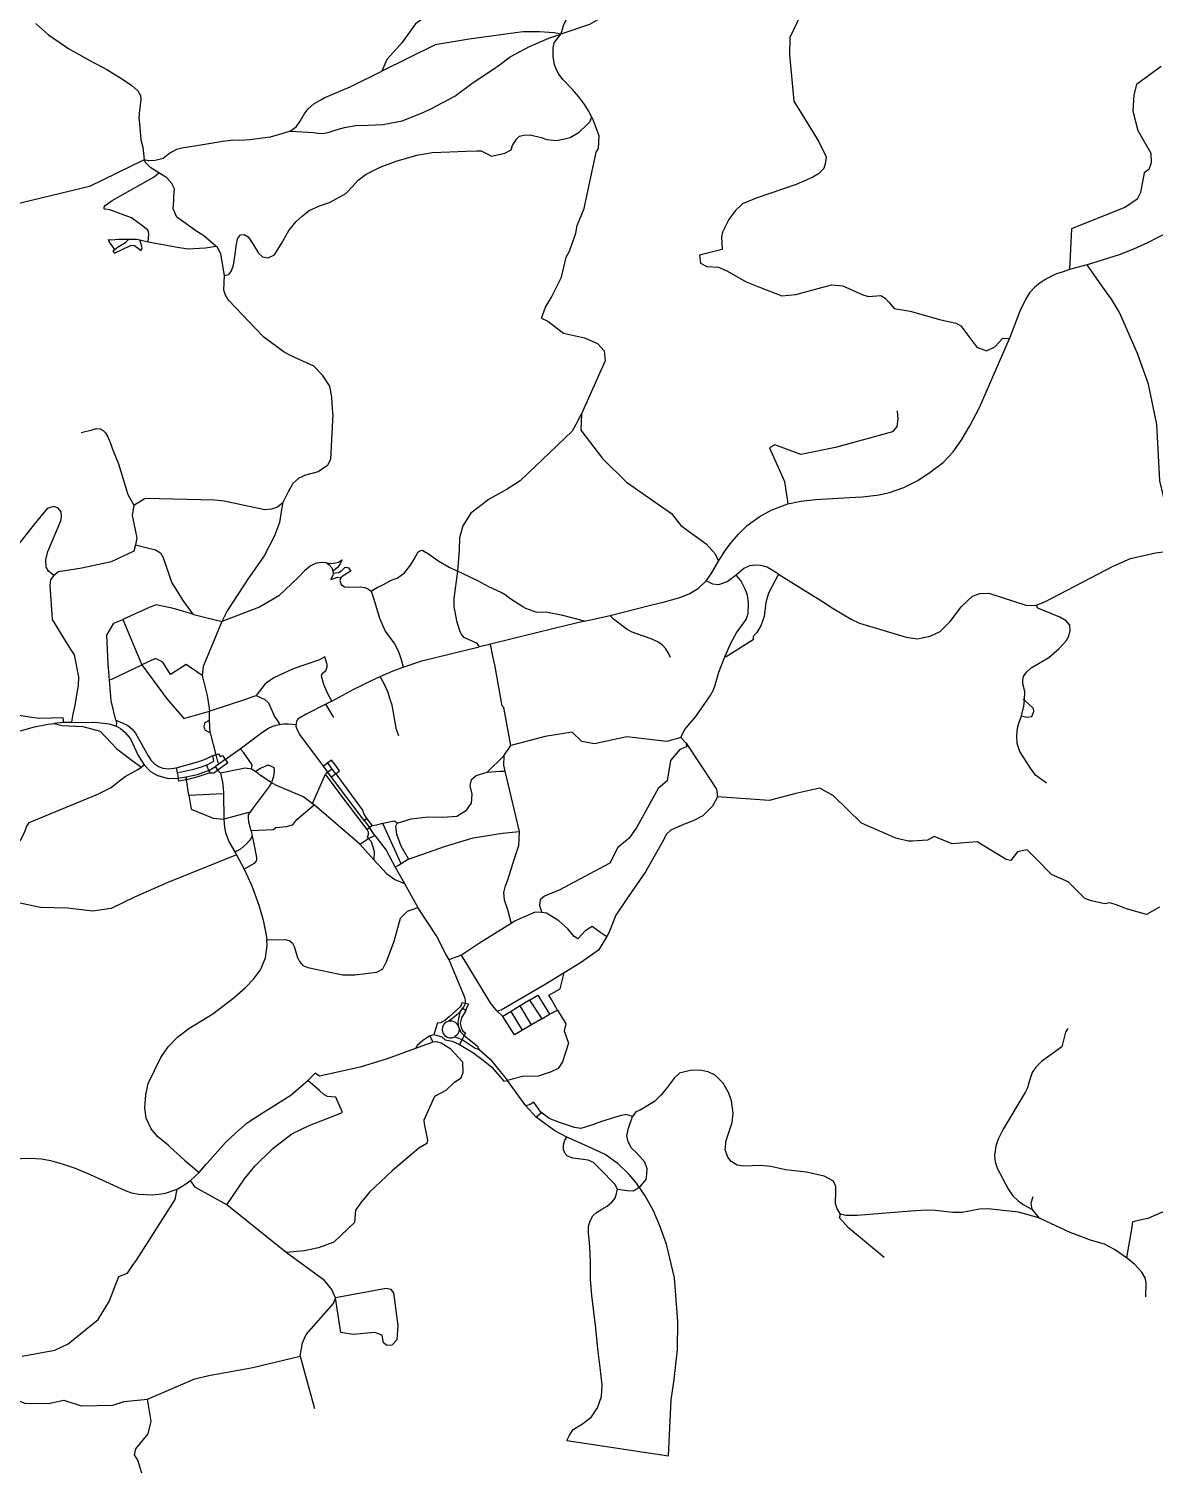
# Model space of a CAD drawing. Header units: inches. Extents: x 2740922 to 2751091, y 1249500 to 1259683.
# Drawn here: x 2746884 to 2748482, y 1249644 to 1251696 of the extents above; entities that cross this region are included whole.
import ezdxf

# ---------------------------------------------------------------- set-up
doc = ezdxf.new("R2010")
doc.units = ezdxf.units.IN
doc.header["$MEASUREMENT"] = 0

msp = doc.modelspace()

# ---------------------------------------------------------------- linework, layer by layer
for points in [[(2747735, 1251855.4), (2747725.2, 1251830.1), (2747700, 1251800.4), (2747683.2, 1251770.9), (2747665.8, 1251743.3), (2747643.5, 1251701.4), (2747639.9, 1251687.8)], [(2747614.2, 1251825.1), (2747605.2, 1251802.8), (2747596, 1251793.9), (2747575.4, 1251792.7), (2747558.6, 1251779.1), (2747535.7, 1251760.1), (2747518.8, 1251753.7), (2747499.9, 1251742.8), (2747487.4, 1251740.1), (2747468.9, 1251725.3), (2747444.5, 1251710.8), (2747433.2, 1251702.5), (2747413.6, 1251675.6), (2747392.5, 1251652.1), (2747385.4, 1251635.5)], [(2747898.6, 1251785.9), (2747888.2, 1251781.7), (2747854.2, 1251770.7), (2747827.4, 1251763.9), (2747815.3, 1251759.8), (2747780.2, 1251743.2), (2747762.7, 1251737.2), (2747733.1, 1251729.5), (2747712.1, 1251719.8), (2747680.5, 1251701.8), (2747639.9, 1251687.8)], [(2747984.9, 1251724.7), (2747965, 1251683.5), (2747964.3, 1251658.6), (2747970.6, 1251592.6), (2748005.5, 1251536.1), (2748016.6, 1251513.8), (2748015.8, 1251505.6), (2748013.2, 1251497), (2748005.5, 1251489.6), (2747997.4, 1251484.7), (2747973.8, 1251474.5), (2747917.2, 1251455), (2747897.7, 1251446.9), (2747887.4, 1251437.2), (2747878.4, 1251424.9), (2747869.5, 1251406.8), (2747868.1, 1251399.9), (2747868.8, 1251382.2), (2747836.8, 1251374.3), (2747838.3, 1251362.6), (2747847, 1251358.2), (2747863.7, 1251357.2), (2747875.5, 1251351.7), (2747902.7, 1251336.1), (2747922.1, 1251328.7), (2747953.6, 1251316.1), (2747973.5, 1251318.4), (2748024.2, 1251331.9), (2748040.2, 1251330.5), (2748068.5, 1251317.8), (2748076.9, 1251315.5), (2748094.4, 1251316.6), (2748100.5, 1251313.1), (2748105.5, 1251307.1)], [(2746893.8, 1251703), (2746894.9, 1251702.1), (2746912, 1251687.2), (2746935.9, 1251670.5)], [(2747255.2, 1251550.1), (2747272.6, 1251549.3), (2747288, 1251548.2), (2747298, 1251546.9), (2747303.8, 1251547.2), (2747310.5, 1251548.6), (2747314.7, 1251550.4), (2747322, 1251552.6), (2747332.5, 1251555.5), (2747348.4, 1251558.4), (2747366.1, 1251558.9), (2747387, 1251559.9), (2747414.4, 1251565.1), (2747444.3, 1251576.5), (2747456.1, 1251582.6), (2747489.3, 1251599.8), (2747513.4, 1251617.7), (2747552, 1251643.9), (2747567.5, 1251655.6), (2747595.1, 1251670.5), (2747622.5, 1251682.3), (2747639.9, 1251687.8)], [(2747639.9, 1251687.8), (2747630, 1251690.1), (2747609.6, 1251691.4), (2747585.5, 1251691.4), (2747509.7, 1251681.1), (2747461.4, 1251672.8), (2747385.4, 1251635.5)], [(2747683.1, 1251571), (2747678.9, 1251579.3), (2747673.7, 1251587.8), (2747665.1, 1251598.9), (2747656.2, 1251609.4), (2747643.2, 1251623.2), (2747636.9, 1251631.3), (2747634.1, 1251636.4), (2747630.7, 1251644.6), (2747628.8, 1251656.4), (2747628.6, 1251668.5), (2747630.2, 1251675.9), (2747639.9, 1251687.8)], [(2746935.9, 1251670.5), (2746939.6, 1251667.9), (2746969.8, 1251651), (2746994.8, 1251637.9), (2747015.5, 1251625.1), (2747030.3, 1251615.2), (2747038.6, 1251607.5), (2747042.5, 1251601.1), (2747043.3, 1251594.6), (2747041.2, 1251580.1), (2747040.2, 1251569), (2747041, 1251561.1), (2747042.9, 1251537.8), (2747045.8, 1251527.4), (2747047.8, 1251509.3)], [(2747340.6, 1251613.1), (2747385.4, 1251635.5)], [(2748492.4, 1251642.1), (2748457.6, 1251616.4), (2748453.5, 1251601.9), (2748452.3, 1251578.7), (2748459.2, 1251551.4), (2748477.6, 1251519), (2748478.4, 1251505.2), (2748475.1, 1251496), (2748468.3, 1251490.8), (2748462.9, 1251463), (2748458.4, 1251453.8), (2748441.7, 1251442.3), (2748365, 1251411.4), (2748362.3, 1251353.5)], [(2747298.8, 1251594.9), (2747303.6, 1251597.5), (2747340.6, 1251613.1)], [(2747255.2, 1251550.1), (2747263.5, 1251556.3), (2747269.2, 1251564.3), (2747275, 1251574.4), (2747280.7, 1251582.1), (2747289, 1251589.1), (2747298.8, 1251594.9)], [(2747569.3, 1251523.9), (2747571.1, 1251529.8), (2747576.4, 1251538.3), (2747581.2, 1251542.9), (2747587.3, 1251544.7), (2747596.3, 1251545.1), (2747611.6, 1251541.1), (2747619.8, 1251538.5), (2747633.7, 1251536.9), (2747645, 1251539.2), (2747652.7, 1251541.3), (2747665.5, 1251548.9), (2747676.2, 1251558.6), (2747681.4, 1251563.9), (2747683, 1251568.1), (2747683.1, 1251571)], [(2747612.4, 1251284.5), (2747617.8, 1251300.1), (2747626.5, 1251314.6), (2747640.8, 1251342.7), (2747647.2, 1251371.3), (2747652.1, 1251379.8), (2747661.2, 1251405.3), (2747662.9, 1251416.3), (2747672.7, 1251440.4), (2747690.1, 1251520.4), (2747693.2, 1251525.6), (2747694.1, 1251543.7), (2747685.7, 1251566.1), (2747683.1, 1251571)], [(2747255.2, 1251550.1), (2747244.6, 1251546.7), (2747226.7, 1251541.7), (2747197.7, 1251537.7), (2747183.8, 1251537), (2747174.6, 1251537.3), (2747159.5, 1251535.6), (2747131.2, 1251530.9), (2747101.3, 1251526), (2747093.6, 1251524.2), (2747084.5, 1251518.9), (2747074.8, 1251511.2), (2747063.6, 1251508.4), (2747054.1, 1251508.1), (2747047.8, 1251509.3)], [(2747161.7, 1251345.2), (2747168.2, 1251346.7), (2747172, 1251351.9), (2747174.7, 1251360), (2747176.9, 1251375.6), (2747178.8, 1251389.8), (2747180.4, 1251397.3), (2747184.7, 1251402.8), (2747189.8, 1251403.4), (2747195.5, 1251400.1), (2747202.1, 1251390.4), (2747210.1, 1251376.8), (2747215.9, 1251371.9), (2747223.8, 1251370.3), (2747233, 1251374.4), (2747242.8, 1251390.6), (2747253.2, 1251409.2), (2747263.9, 1251422), (2747272.4, 1251429.5), (2747282.1, 1251437.6), (2747296.8, 1251444), (2747311, 1251448.9), (2747334.3, 1251461.5), (2747344.7, 1251472.4), (2747351.6, 1251480.5), (2747363.3, 1251489.1), (2747383.1, 1251498.9), (2747405.7, 1251507.6), (2747435, 1251516), (2747457.1, 1251519.8), (2747482.1, 1251520.8), (2747505, 1251521.9), (2747520.3, 1251522.4), (2747526.6, 1251522.2), (2747534.9, 1251518.2), (2747541, 1251514.6), (2747560.1, 1251518.9), (2747569.3, 1251523.9)], [(2747047.8, 1251509.3), (2746988.7, 1251480.5), (2746970.2, 1251471.5), (2746834.2, 1251438.9), (2746832.6, 1251439)], [(2747053.7, 1251393.2), (2747054.3, 1251403.7), (2747054.1, 1251406.9), (2747052.8, 1251409.7), (2747048, 1251414), (2747029.6, 1251427.3), (2746999.1, 1251438.3), (2746991.8, 1251439.5), (2746991, 1251440.1), (2746990.8, 1251441.1), (2746990.9, 1251442.2), (2746992.5, 1251444.7), (2747002.3, 1251451.6), (2747062.1, 1251485.3), (2747068.7, 1251491.1)], [(2747068.7, 1251491.1), (2747057.5, 1251498.3), (2747050.1, 1251505.4), (2747047.8, 1251509.3)], [(2747149.7, 1251386.9), (2747132.8, 1251401.5), (2747121.3, 1251408.6), (2747104.2, 1251420.9), (2747094.4, 1251428), (2747089.1, 1251440.1), (2747089.9, 1251451.9), (2747090.1, 1251457.5), (2747090.7, 1251468.1), (2747087.2, 1251476.1), (2747079.8, 1251484), (2747068.7, 1251491.1)], [(2748570.5, 1251455.6), (2748526.3, 1251422.1), (2748502.2, 1251406.7), (2748473.1, 1251391.4), (2748453, 1251382.7), (2748432.9, 1251374.7), (2748387.3, 1251360.5)], [(2746997.1, 1251396.3), (2747001.6, 1251396.1), (2747011.5, 1251396.8), (2747020.6, 1251396.6), (2747026.2, 1251396.6)], [(2747004.7, 1251381), (2747006, 1251382), (2747000.1, 1251390.6), (2746997.4, 1251394.5), (2746997.1, 1251396.3)], [(2747004.7, 1251381), (2747003.5, 1251379.9), (2747005.8, 1251377), (2747028.2, 1251387.9), (2747031, 1251388.4), (2747034.1, 1251387.9), (2747043.4, 1251380.8)], [(2747004.7, 1251381), (2747006, 1251382), (2747010.9, 1251386), (2747021.1, 1251392.1), (2747026.2, 1251396.6)], [(2747026.2, 1251396.6), (2747037.2, 1251396.8), (2747041.9, 1251395.8)], [(2747041.9, 1251395.8), (2747053.7, 1251393.2)], [(2747043.4, 1251380.8), (2747044.9, 1251384.4), (2747041.9, 1251395.8)], [(2747053.7, 1251393.2), (2747092.5, 1251385.7), (2747110, 1251383.1), (2747135, 1251384.6), (2747149.7, 1251386.9)], [(2747161.7, 1251345.2), (2747156.7, 1251376), (2747151.8, 1251384.9), (2747149.7, 1251386.9)], [(2748362.3, 1251353.5), (2748353, 1251350.5), (2748343.9, 1251347.6), (2748335.6, 1251343.9), (2748327.2, 1251339.2), (2748320.3, 1251334.4), (2748313, 1251328.5), (2748305.6, 1251320.8), (2748300.1, 1251312.1), (2748291.6, 1251294.4), (2748279.9, 1251263.2), (2748277, 1251255.5)], [(2748387.3, 1251360.5), (2748383.5, 1251359.4), (2748362.3, 1251353.5)], [(2748597.6, 1250965.6), (2748581.7, 1250986.8), (2748565, 1250992.3), (2748515.2, 1250990), (2748499.4, 1251015.9), (2748490.3, 1251053.5), (2748486.1, 1251133.8), (2748474.5, 1251190.9), (2748458.6, 1251234.5), (2748433.3, 1251292.7), (2748421.8, 1251311.5), (2748408.2, 1251330.7), (2748387.3, 1251360.5)], [(2747315.9, 1251148.2), (2747316, 1251149.7), (2747314.4, 1251172.4), (2747311.4, 1251188.2), (2747301.3, 1251203.6), (2747288.6, 1251216.2), (2747257.7, 1251230.8), (2747246.5, 1251236.1), (2747217.8, 1251257.8), (2747206.1, 1251269.7), (2747168.1, 1251309.5), (2747163.2, 1251317.1), (2747160.8, 1251324.4), (2747161.7, 1251345.2)], [(2748105.5, 1251307.1), (2748113.4, 1251298.3), (2748136, 1251294.5), (2748179.5, 1251282.3), (2748201.1, 1251277.7), (2748207.7, 1251273.6), (2748230.6, 1251243.5), (2748244.1, 1251238), (2748256.3, 1251243.8), (2748267.6, 1251256), (2748277, 1251255.5)], [(2747612.4, 1251284.5), (2747621.4, 1251280.5), (2747643.4, 1251263.3), (2747673.4, 1251256.9), (2747691.7, 1251248.4), (2747701, 1251238.2), (2747702.7, 1251224.1), (2747668.8, 1251148.7)], [(2748234.2, 1251157.5), (2748277, 1251255.5)], [(2747315.9, 1251148.2), (2747312.6, 1251084.5), (2747308.2, 1251075.4), (2747294.9, 1251066.5), (2747277.2, 1251061.6), (2747267.6, 1251057.3), (2747258.8, 1251049.6), (2747252.2, 1251038.1)], [(2747663.9, 1251138.6), (2747668.8, 1251148.7)], [(2747668.8, 1251148.7), (2747668.2, 1251125.4), (2747699.1, 1251085.1), (2747732.8, 1251051.8), (2747796.7, 1251007.2), (2747810, 1250990), (2747846.3, 1250963.9), (2747858.9, 1250950.1), (2747863.8, 1250939.4)], [(2748106.6, 1251037.1), (2748126.8, 1251044.3), (2748146.9, 1251053.9), (2748164.5, 1251065.7), (2748182.6, 1251079.6), (2748197, 1251094.8), (2748208.3, 1251110.8), (2748220.8, 1251131.9), (2748234.2, 1251157.5)], [(2748117.5, 1251153.1), (2748118.6, 1251141.3), (2748117, 1251130.9), (2748110.9, 1251123.2)], [(2746958.2, 1251122.2), (2746973.8, 1251126), (2746979.6, 1251127.8), (2746985.1, 1251127.3), (2746989.6, 1251125.2), (2746993.1, 1251121.6), (2746996.3, 1251115.9), (2746999.3, 1251107.9), (2747003.9, 1251096.1), (2747011.5, 1251077.5), (2747024.4, 1251034), (2747033, 1251019.2)], [(2747663.9, 1251138.6), (2747655.9, 1251124), (2747581.8, 1251053.7), (2747563.3, 1251041.6), (2747537.8, 1251027.4), (2747511.6, 1251007.8), (2747500.3, 1250989.7), (2747495.7, 1250972.7), (2747495.5, 1250955.3), (2747492.9, 1250925.2)], [(2748110.9, 1251123.2), (2748029.6, 1251101.1), (2747980.5, 1251090.8), (2747943.6, 1251104.7), (2747936, 1251100.4)], [(2747936, 1251100.4), (2747957.3, 1251052.5), (2747961.9, 1251020.7)], [(2747033, 1251019.2), (2747030.6, 1251004.1), (2747037.6, 1250972.4), (2747035.3, 1250962.8)], [(2747033, 1251019.2), (2747049.1, 1251029.1)], [(2747049.1, 1251029.1), (2747148.4, 1251026.7), (2747161.5, 1251025), (2747219.1, 1251012.6), (2747229, 1251013.6), (2747237, 1251016.4), (2747244.6, 1251022.6)], [(2747244.6, 1251022.6), (2747243, 1251013)], [(2747252.2, 1251038.1), (2747244.6, 1251022.6)], [(2747880.1, 1250964.3), (2747891.7, 1250977.4), (2747904.4, 1250989.9), (2747921.6, 1251002.6), (2747938.3, 1251012.1), (2747961.9, 1251020.7)], [(2747961.9, 1251020.7), (2747980.4, 1251024.5), (2748001.4, 1251027), (2748041.8, 1251029.4)], [(2748041.8, 1251029.4), (2748049.3, 1251029.8), (2748068.3, 1251030.8), (2748091.8, 1251033.9), (2748106.6, 1251037.1)], [(2746919.3, 1250919.1), (2746911.8, 1250925.1), (2746908.7, 1250931), (2746908.3, 1250941.4), (2746910.8, 1250953.2), (2746929.4, 1250996.9), (2746930.5, 1251002.6), (2746930, 1251009.5), (2746925.8, 1251014.8), (2746919.3, 1251017), (2746909.9, 1251014.4), (2746890.5, 1250990.4), (2746844, 1250931.4), (2746813.1, 1250898.6), (2746775.2, 1250869.3), (2746753.4, 1250857.9), (2746747.2, 1250854.5), (2746745.1, 1250853)], [(2747243, 1251013), (2747240, 1250994.4)], [(2747240, 1250994.4), (2747232.8, 1250975.6), (2747218.3, 1250946.8), (2747196, 1250915.1)], [(2747035.3, 1250962.8), (2747033.1, 1250953.7), (2747000.8, 1250938.3), (2746959.2, 1250929.6), (2746925.9, 1250924.2), (2746919.3, 1250919.1)], [(2747035.3, 1250962.8), (2747064.1, 1250955.6), (2747070.8, 1250951.3), (2747074.7, 1250944.6), (2747086.8, 1250909.8), (2747102.9, 1250883.6), (2747116.9, 1250864.2)], [(2747863.8, 1250939.4), (2747872.6, 1250953.6), (2747880.1, 1250964.3)], [(2748314.8, 1250876.9), (2748327.1, 1250881.8), (2748424.2, 1250932.4), (2748448.8, 1250943), (2748484.2, 1250951.2), (2748543.2, 1250959), (2748597.6, 1250965.6)], [(2747306.6, 1250936.9), (2747298.6, 1250937.7), (2747291.4, 1250936.3), (2747283.8, 1250932.3), (2747275.6, 1250925.8), (2747266.6, 1250916.3), (2747239.3, 1250890), (2747211.7, 1250873.9), (2747158.3, 1250853.6)], [(2747306.6, 1250936.9), (2747313, 1250936.3), (2747319.6, 1250937.3), (2747323.7, 1250938.2), (2747329, 1250941.4), (2747326.5, 1250936.4), (2747324.4, 1250932.7), (2747322.2, 1250930.2), (2747316, 1250925.4), (2747316.2, 1250923.9)], [(2747306.6, 1250936.9), (2747309.9, 1250934.8), (2747314.4, 1250929.8), (2747316, 1250925.4), (2747316.2, 1250923.9)], [(2747398.5, 1250912.6), (2747407.3, 1250915.2), (2747417.6, 1250923.1), (2747425.9, 1250933.8), (2747431.5, 1250942.4), (2747436.8, 1250952.5), (2747439.6, 1250954.3), (2747442.8, 1250954.9), (2747451.9, 1250950.1), (2747466.5, 1250939.4), (2747480.9, 1250930.8), (2747492.9, 1250925.2)], [(2747846, 1250911.5), (2747853.4, 1250921.4), (2747863.8, 1250939.4)], [(2746919.3, 1250919.1), (2746914.8, 1250912.8), (2746913.7, 1250905.2), (2746917.3, 1250856.4), (2746934.4, 1250828.7), (2746943.8, 1250813.6), (2746948.4, 1250806.4), (2746954.5, 1250775.3), (2746954.2, 1250762.8), (2746953.3, 1250757.7)], [(2747316.2, 1250923.9), (2747316.4, 1250922.4), (2747315.9, 1250919.6), (2747312.8, 1250913.2), (2747322.8, 1250916.7), (2747327.2, 1250915.7)], [(2747316.2, 1250923.9), (2747316.4, 1250922.4), (2747323.7, 1250923.4), (2747328.8, 1250926), (2747332.7, 1250930.4), (2747334.9, 1250931.1), (2747338.3, 1250930.1), (2747341.2, 1250925.1)], [(2747327.2, 1250915.7), (2747325.8, 1250912), (2747327.6, 1250906.5), (2747332.5, 1250903.1), (2747339.4, 1250902.5), (2747355.1, 1250903.1), (2747360.8, 1250902.2)], [(2747341.2, 1250925.1), (2747330.4, 1250918.5), (2747327.2, 1250915.7)], [(2747492.9, 1250925.2), (2747487.9, 1250886.6), (2747487.9, 1250875.2), (2747491.6, 1250854.9), (2747495.8, 1250841), (2747498.8, 1250834.7), (2747501.6, 1250831.7), (2747519.9, 1250823.5), (2747523.9, 1250817.6)], [(2747673.2, 1250854.2), (2747642.4, 1250862.5), (2747618.2, 1250867), (2747605.5, 1250866.5), (2747590.1, 1250872.2), (2747585.8, 1250874.6), (2747567.1, 1250886.2), (2747560.6, 1250891.6), (2747554.9, 1250894.8), (2747537.4, 1250902.9), (2747522, 1250911.7), (2747492.9, 1250925.2)], [(2747888.6, 1250919.7), (2747875.9, 1250910.3), (2747863.8, 1250905.6), (2747855.7, 1250906.7), (2747846, 1250911.5)], [(2747948.7, 1250921), (2747934.7, 1250894.1), (2747930.9, 1250880.9), (2747928.5, 1250861), (2747923.8, 1250847.7), (2747918.1, 1250838), (2747913.1, 1250832.6), (2747913, 1250827.6), (2747874.6, 1250803.7), (2747872.4, 1250803.5)], [(2747872.4, 1250803.5), (2747881.7, 1250823.8), (2747889.2, 1250837.8), (2747902.7, 1250856.4), (2747906, 1250865.1), (2747906.4, 1250879.9), (2747904.9, 1250891.3), (2747901.7, 1250899.9), (2747895.2, 1250912.2), (2747888.6, 1250919.7)], [(2747916, 1250933.8), (2747907.6, 1250932.8), (2747899.4, 1250928.9), (2747888.6, 1250919.7)], [(2747948.7, 1250921), (2747932.7, 1250930.7), (2747923.8, 1250933.5), (2747916, 1250933.8)], [(2747948.7, 1250921), (2748011.3, 1250882), (2748025, 1250873.2), (2748039.2, 1250864.5), (2748052.2, 1250856.9), (2748064.1, 1250851.3), (2748130.1, 1250831.3), (2748146.4, 1250828.9), (2748164.1, 1250832.7), (2748178.7, 1250839.7), (2748192.9, 1250853.8), (2748208.7, 1250874.9), (2748224.5, 1250889.5), (2748234.8, 1250893.7), (2748247.7, 1250894), (2748301.4, 1250876.5), (2748314.8, 1250876.9)], [(2747196, 1250915.1), (2747165.7, 1250869.1), (2747158.3, 1250853.6)], [(2747360.8, 1250902.2), (2747364.9, 1250900.6), (2747370.1, 1250896.7)], [(2747370.1, 1250896.7), (2747378.6, 1250902), (2747387.8, 1250906.3), (2747398.5, 1250912.6)], [(2747370.1, 1250896.7), (2747373.1, 1250888.1), (2747373.5, 1250886.8)], [(2747767.1, 1250876.8), (2747787, 1250881.7), (2747808.7, 1250887.7), (2747822.1, 1250893.1), (2747834.7, 1250900.8), (2747846, 1250911.5)], [(2747116.9, 1250864.2), (2747089.4, 1250872.1), (2747065, 1250877.2), (2747054.7, 1250873.5), (2747017.6, 1250856.7)], [(2747373.5, 1250886.8), (2747373.9, 1250885.6), (2747382.2, 1250858.6), (2747390.2, 1250839.9), (2747403.6, 1250821.8), (2747409, 1250811.1), (2747413.1, 1250800), (2747415.5, 1250788.7)], [(2747709.7, 1250862.5), (2747767.1, 1250876.8)], [(2748296.3, 1250742.8), (2748298.1, 1250741.8), (2748298.7, 1250754.5), (2748296, 1250765.1), (2748295.7, 1250771), (2748296.8, 1250775.7), (2748301.1, 1250781.8), (2748308, 1250787.8), (2748332.8, 1250802.6), (2748347.2, 1250814.8), (2748357.6, 1250826.5), (2748361.1, 1250832.7), (2748363.2, 1250840.9), (2748362.8, 1250848.5), (2748357.3, 1250854.9), (2748348.7, 1250859.8), (2748317.1, 1250872.6), (2748314.8, 1250876.9)], [(2746998.7, 1250771.1), (2746996.6, 1250793), (2746994.8, 1250834.2), (2747004.8, 1250851.2), (2747017.6, 1250856.7)], [(2747017.6, 1250856.7), (2747044.7, 1250792)], [(2747116.9, 1250864.2), (2747118.6, 1250863.8), (2747158.3, 1250853.6)], [(2747673.2, 1250854.2), (2747632, 1250844.1), (2747540, 1250821.4)], [(2747673.2, 1250854.2), (2747709.7, 1250862.5)], [(2747795.4, 1250802.7), (2747792.8, 1250808.6), (2747788.7, 1250814.9), (2747784.1, 1250820.1), (2747777.3, 1250824.8), (2747766.8, 1250829.4), (2747747.8, 1250836.1), (2747741, 1250838.7), (2747733.8, 1250842.5), (2747714.4, 1250857.3), (2747709.7, 1250862.5)], [(2747158.3, 1250853.6), (2747131.5, 1250789.8), (2747130.1, 1250777.1)], [(2747415.5, 1250788.7), (2747442.4, 1250798), (2747523.9, 1250817.6)], [(2747540, 1250821.4), (2747536.7, 1250820.6), (2747523.9, 1250817.6)], [(2747568.5, 1250677.6), (2747558.6, 1250731.8), (2747556.5, 1250733.9), (2747546.1, 1250792), (2747543, 1250804.4), (2747540, 1250821.4)], [(2747130.1, 1250777.1), (2747107.3, 1250792.6), (2747085.4, 1250778.5), (2747074.2, 1250796), (2747063.9, 1250801.2), (2747044.7, 1250792)], [(2747304.5, 1250803.6), (2747296.7, 1250799.2), (2747259.7, 1250786.7), (2747232.2, 1250773.7), (2747219.7, 1250765), (2747206.7, 1250748.5)], [(2747314.2, 1250740.6), (2747308.9, 1250751.2), (2747303.2, 1250764.5), (2747299.9, 1250776), (2747300.1, 1250778.5), (2747301.9, 1250780.8), (2747305.9, 1250784.2), (2747308, 1250788.8), (2747307.9, 1250792.6), (2747304.5, 1250803.6)], [(2747810.1, 1250689.1), (2747815.2, 1250699.8), (2747831.6, 1250718.9), (2747851.7, 1250748), (2747856, 1250755.7), (2747858.3, 1250761.9), (2747863.9, 1250781.8), (2747872.4, 1250803.5)], [(2746998.7, 1250771.1), (2747002.1, 1250771.8), (2747044.7, 1250792)], [(2747044.7, 1250792), (2747080.7, 1250743.3), (2747104.1, 1250716.1), (2747140.5, 1250726.6)], [(2747130.1, 1250777.1), (2747137.1, 1250748.7), (2747140.3, 1250730.7), (2747140.5, 1250726.6)], [(2747356.5, 1250762.8), (2747369.8, 1250769.5), (2747383.2, 1250775.8)], [(2747383.2, 1250775.8), (2747401.5, 1250783.8), (2747415.5, 1250788.7)], [(2747409.4, 1250691.5), (2747406.4, 1250699.8), (2747400.2, 1250734.9), (2747396.9, 1250744.4), (2747394.4, 1250752.7), (2747389.5, 1250763.4), (2747383.2, 1250775.8)], [(2746953.3, 1250757.7), (2746948.8, 1250732.4), (2746946.6, 1250722), (2746944.9, 1250714.2), (2746944.8, 1250710.1)], [(2747007.6, 1250713.4), (2747001, 1250741.3), (2746998.7, 1250771.1)], [(2747314.2, 1250740.6), (2747345.7, 1250757.4)], [(2747345.7, 1250757.4), (2747356.5, 1250762.8)], [(2747140.5, 1250726.6), (2747145.7, 1250728.4), (2747191, 1250743.1), (2747194.7, 1250744.3), (2747206.7, 1250748.5)], [(2747206.7, 1250748.5), (2747219.1, 1250743), (2747224.5, 1250738.4), (2747233, 1250719), (2747238, 1250711), (2747240.3, 1250707.6)], [(2747305.7, 1250736.1), (2747277.9, 1250722)], [(2747314.2, 1250740.6), (2747305.7, 1250736.1)], [(2747317, 1250717.2), (2747305.7, 1250736.1)], [(2748294.1, 1250719.8), (2748297.2, 1250733.5), (2748298.1, 1250741.8), (2748296.3, 1250742.8)], [(2748294.1, 1250719.8), (2748301.7, 1250717.7), (2748308.8, 1250718.8), (2748311.7, 1250725.8), (2748311.3, 1250730), (2748298.1, 1250741.8), (2748296.3, 1250742.8)], [(2746602.4, 1250717.6), (2746644.6, 1250716.1), (2746667.3, 1250712.9), (2746685.7, 1250706.1), (2746737.5, 1250682.4), (2746754.6, 1250679), (2746773.4, 1250678.7), (2746835.5, 1250688.5), (2746891.9, 1250704), (2746911.3, 1250707.8), (2746919.8, 1250708.8)], [(2746835.2, 1250726.4), (2746884.6, 1250718.5), (2746899.1, 1250716.6), (2746932.5, 1250717.4), (2746932.9, 1250713.7), (2746932.9, 1250710.2)], [(2746932.9, 1250710.2), (2746919.8, 1250708.8)], [(2746944.8, 1250710.1), (2746932.9, 1250710.2)], [(2746944.8, 1250710.1), (2746978.3, 1250710.7), (2746998.1, 1250708.4), (2747008, 1250705.1)], [(2747007.6, 1250713.4), (2747008.4, 1250709.7), (2747008, 1250705.1)], [(2747007.6, 1250713.4), (2747016.7, 1250710), (2747024.5, 1250705.8), (2747030.5, 1250701.1), (2747035.3, 1250695.2), (2747053.5, 1250662.9), (2747058, 1250656.4), (2747062.5, 1250651.8), (2747068.3, 1250647.8), (2747074.3, 1250645.6), (2747082.9, 1250644.5), (2747093.5, 1250645.9)], [(2747133.7, 1250702), (2747133.1, 1250704.5), (2747134.4, 1250710.2), (2747140.4, 1250713.7)], [(2747140.4, 1250713.7), (2747140.5, 1250726.6)], [(2747141.4, 1250695.6), (2747140.4, 1250713.7)], [(2747277.9, 1250722), (2747268.8, 1250716.8), (2747267.3, 1250715.8), (2747266.2, 1250714.9), (2747264.8, 1250712.9), (2747264.1, 1250711), (2747263.8, 1250709.5), (2747263.6, 1250707.4)], [(2748288.4, 1250702.3), (2748290.1, 1250709.5), (2748294.1, 1250719.8)], [(2746919.8, 1250708.8), (2746931.2, 1250705.9), (2746960.9, 1250704.4), (2746985.3, 1250698.2), (2747009.1, 1250673), (2747032.8, 1250654.8), (2747044.2, 1250647), (2747046.1, 1250648.6)], [(2747008, 1250705.1), (2747010.9, 1250703.6), (2747014.2, 1250701.9), (2747020.6, 1250696), (2747028.2, 1250687.1), (2747039.4, 1250663.5), (2747048, 1250650.2), (2747046.1, 1250648.6)], [(2747133.7, 1250702), (2747134.2, 1250699.9), (2747141.4, 1250695.6)], [(2747141.4, 1250695.6), (2747149.5, 1250664.4), (2747147.5, 1250663.8)], [(2747184.4, 1250673.1), (2747216.4, 1250697.2), (2747224.3, 1250702.2), (2747229.6, 1250704.6), (2747235.4, 1250706.6), (2747240.3, 1250707.6)], [(2747240.3, 1250707.6), (2747246.1, 1250708.5), (2747252.8, 1250708.4), (2747263.6, 1250707.4)], [(2747302.4, 1250648.1), (2747269, 1250693.2), (2747266.5, 1250697.7), (2747264.8, 1250701.7), (2747263.8, 1250704.8), (2747263.6, 1250707.4)], [(2747810.1, 1250689.1), (2747790.4, 1250683.1), (2747733.3, 1250690), (2747687.5, 1250679.9), (2747669.5, 1250683.4), (2747655.7, 1250696.4), (2747617.2, 1250690.4), (2747568.5, 1250677.6)], [(2748329.5, 1250624.3), (2748314.1, 1250635.6), (2748306.9, 1250645.2), (2748291.6, 1250669.1), (2748287.8, 1250680.4), (2748287.2, 1250691.9), (2748288.4, 1250702.3)], [(2747163.1, 1250657.7), (2747184.4, 1250673.1)], [(2747200.1, 1250644.2), (2747201.1, 1250650.3), (2747189.6, 1250667), (2747184.4, 1250673.1)], [(2747558.6, 1250662.9), (2747568.5, 1250677.6)], [(2747817.7, 1250680.8), (2747818.1, 1250675.7), (2747808.9, 1250671.8), (2747795.4, 1250656.2), (2747790.5, 1250627.4), (2747777.8, 1250616.4), (2747747.6, 1250561.5), (2747736.8, 1250546.1), (2747720.7, 1250532.6), (2747709.5, 1250510.5), (2747637.2, 1250471.9), (2747616.7, 1250463.8), (2747610.4, 1250458.2), (2747609.4, 1250450.4), (2747612.5, 1250440.2)], [(2747817.7, 1250680.8), (2747810.1, 1250689.1)], [(2747817.7, 1250680.8), (2747840.9, 1250646.1), (2747860.7, 1250615.4), (2747862, 1250604.9)], [(2746821.1, 1250465.8), (2746819.1, 1250474.2), (2746821.9, 1250488.8), (2746827.4, 1250500.6), (2746833.6, 1250511.5), (2746839, 1250519.5), (2746846.6, 1250528.7), (2746852.5, 1250533.2), (2746862.8, 1250538.2), (2746868.1, 1250540), (2746872, 1250543.3), (2746878.2, 1250554.9), (2746880.8, 1250562.2), (2746884.4, 1250568.4), (2746981.8, 1250608.4), (2746995.4, 1250614.9), (2747001.1, 1250617.8), (2747008.7, 1250624), (2747020.9, 1250633.4), (2747038.9, 1250643.7), (2747044.2, 1250647), (2747046.1, 1250648.6)], [(2747046.1, 1250648.6), (2747048, 1250650.2), (2747057, 1250640.5), (2747067.6, 1250634.4)], [(2747093.5, 1250645.9), (2747110.2, 1250650.5), (2747125.4, 1250654.9), (2747136.1, 1250658.7), (2747145.5, 1250663.3), (2747147.5, 1250663.8)], [(2747136.3, 1250649.6), (2747130.4, 1250647.2), (2747117.8, 1250643.6), (2747101, 1250639.7), (2747094.8, 1250639)], [(2747136.3, 1250649.6), (2747146.9, 1250655.4), (2747145.5, 1250663.3), (2747147.5, 1250663.8)], [(2747136.3, 1250649.6), (2747137.4, 1250647.2), (2747138, 1250646), (2747139.7, 1250642.3), (2747140.5, 1250640.7)], [(2747147.5, 1250663.8), (2747149.5, 1250664.4), (2747153.2, 1250665.6), (2747155.6, 1250662), (2747159.2, 1250663.5), (2747161.1, 1250660.6), (2747163.1, 1250657.7)], [(2747147.5, 1250663.8), (2747149.5, 1250664.4), (2747151.9, 1250654.7), (2747153.8, 1250651)], [(2747153.8, 1250651), (2747149.2, 1250647.8)], [(2747163.1, 1250657.7), (2747164.9, 1250655.3), (2747166.8, 1250653), (2747157.8, 1250646.6), (2747152.6, 1250642.8)], [(2747163.1, 1250657.7), (2747153.8, 1250651)], [(2747205.6, 1250640.6), (2747213, 1250645.2), (2747218.8, 1250648), (2747223.1, 1250649.5), (2747224.8, 1250649.6), (2747226.5, 1250649.1), (2747230.9, 1250646.7), (2747231.9, 1250645.5), (2747232.7, 1250643.6), (2747232.7, 1250641.5), (2747231.9, 1250636.8), (2747230.9, 1250632), (2747228.7, 1250625.2)], [(2747308.5, 1250652.9), (2747302.4, 1250648.1)], [(2747320, 1250637.4), (2747325.5, 1250641.7), (2747319.4, 1250649.7), (2747313.9, 1250657), (2747308.5, 1250652.9)], [(2747315, 1250644.1), (2747308.5, 1250652.9)], [(2747535, 1250639.6), (2747558.6, 1250662.9)], [(2747558.6, 1250662.9), (2747558.3, 1250649.9), (2747560.3, 1250641.3)], [(2747096.3, 1250630.9), (2747082.2, 1250630.1), (2747067.6, 1250634.4)], [(2747093.5, 1250645.9), (2747094.8, 1250639)], [(2747094.8, 1250639), (2747095.3, 1250636.2), (2747095.6, 1250634.4), (2747096.3, 1250630.9)], [(2747107.6, 1250630.6), (2747107.3, 1250632.5), (2747096.3, 1250630.9)], [(2747107.6, 1250630.6), (2747107.9, 1250628.8), (2747097, 1250626.8), (2747096.3, 1250630.9)], [(2747140.5, 1250640.7), (2747139.7, 1250642.3), (2747123, 1250635.9), (2747107.3, 1250632.5), (2747107.6, 1250630.6)], [(2747140.5, 1250640.7), (2747141.2, 1250639), (2747123.9, 1250632.9), (2747107.9, 1250628.8), (2747107.6, 1250630.6)], [(2747111.4, 1250607), (2747107.9, 1250628.8), (2747107.6, 1250630.6)], [(2747140.5, 1250640.7), (2747139.7, 1250642.3), (2747149.2, 1250647.8)], [(2747140.5, 1250640.7), (2747141.2, 1250639), (2747146.1, 1250638.6), (2747152.6, 1250642.8)], [(2747152.6, 1250642.8), (2747149.2, 1250647.8)], [(2747152.6, 1250642.8), (2747156.2, 1250638.2)], [(2747200.1, 1250644.2), (2747191.3, 1250645.4), (2747156.2, 1250638.2)], [(2747156.2, 1250638.2), (2747157.8, 1250631.8), (2747158.9, 1250625.4), (2747159.8, 1250616.9), (2747160.3, 1250609.5)], [(2747205.6, 1250640.6), (2747200.1, 1250644.2)], [(2747209.8, 1250637.9), (2747205.6, 1250640.6)], [(2747209.8, 1250637.9), (2747211.3, 1250636.7), (2747228.7, 1250625.2)], [(2747288.2, 1250594.4), (2747286.8, 1250595.3), (2747305.3, 1250636.8), (2747307, 1250638.2)], [(2747307, 1250638.2), (2747308.7, 1250639.6), (2747302.4, 1250648.1)], [(2747368.1, 1250561), (2747364.5, 1250558.5), (2747331.4, 1250602.1), (2747305.3, 1250636.8), (2747307, 1250638.2)], [(2747315, 1250644.1), (2747311.8, 1250641.9), (2747308.7, 1250639.6), (2747307, 1250638.2)], [(2747313.9, 1250632.7), (2747308.7, 1250639.6), (2747307, 1250638.2)], [(2747320, 1250637.4), (2747313.9, 1250632.7)], [(2747362.3, 1250572.3), (2747360.5, 1250570.9), (2747313.9, 1250632.7)], [(2747320, 1250637.4), (2747315, 1250644.1)], [(2747320, 1250637.4), (2747358, 1250586), (2747360.1, 1250579.2), (2747364.2, 1250573.6), (2747362.3, 1250572.3)], [(2747407.3, 1250567.1), (2747427, 1250573.5), (2747451.2, 1250576.1), (2747472.2, 1250576), (2747492.1, 1250577.4), (2747505.8, 1250585.7), (2747512.8, 1250595.7), (2747513.5, 1250608.4), (2747510.9, 1250620.2), (2747512.8, 1250629.2), (2747519.3, 1250634.8), (2747535, 1250639.6)], [(2747535, 1250639.6), (2747553.3, 1250641.1), (2747560.3, 1250641.3)], [(2747560.3, 1250641.3), (2747580.7, 1250555.5)], [(2747111.4, 1250607), (2747160.3, 1250609.5)], [(2747160.3, 1250609.5), (2747160.9, 1250572.9)], [(2747228.7, 1250625.2), (2747225.6, 1250619.2), (2747201.4, 1250587.3), (2747198.2, 1250582.9)], [(2747228.7, 1250625.2), (2747235.5, 1250621.1), (2747274.5, 1250604.6), (2747286.8, 1250595.3), (2747288.2, 1250594.4)], [(2748490.2, 1250447.9), (2748471.5, 1250437.6), (2748443, 1250445.5), (2748429.2, 1250451.1), (2748419, 1250454.2), (2748412.6, 1250452.6), (2748393, 1250457.2), (2748384.1, 1250460.3), (2748360.2, 1250483.8), (2748336.7, 1250494.5), (2748315.1, 1250516.7), (2748302.1, 1250529.3), (2748288.2, 1250526.6), (2748279.1, 1250514.1), (2748272.1, 1250515.5), (2748231.1, 1250540.8), (2748195.6, 1250537.8), (2748169.9, 1250548.2), (2748160.6, 1250543.1), (2748139.1, 1250541.8), (2748132.9, 1250541.8), (2748115.3, 1250545.9), (2748066.7, 1250567.1), (2748026.8, 1250606.2), (2748007.6, 1250616.8), (2747973.4, 1250609.4), (2747935.7, 1250599.4), (2747862, 1250604.9)], [(2747111.4, 1250607), (2747114.5, 1250587.1), (2747145.8, 1250574.6), (2747160.9, 1250572.9)], [(2747259.2, 1250564.7), (2747264.5, 1250572.3), (2747289.5, 1250593.4), (2747288.2, 1250594.4)], [(2747354.2, 1250537.4), (2747289.5, 1250593.4), (2747288.2, 1250594.4)], [(2747862, 1250604.9), (2747855.3, 1250591.4), (2747841.3, 1250577.8), (2747827.7, 1250570.5), (2747813.7, 1250565.6), (2747796.1, 1250557.3), (2747789.9, 1250551.8), (2747783.9, 1250540.9), (2747759.8, 1250498), (2747735.4, 1250462.8), (2747718, 1250436.4), (2747707.7, 1250411.3), (2747704.8, 1250406.4)], [(2747198.2, 1250582.9), (2747160.9, 1250572.9)], [(2747160.9, 1250572.9), (2747161.9, 1250561.2), (2747163.3, 1250554.1), (2747165.5, 1250547.3), (2747168.6, 1250540.5), (2747176.7, 1250526.4), (2747177.8, 1250524.4)], [(2747199.6, 1250556.5), (2747196.6, 1250568.7), (2747195.8, 1250575.3), (2747196.2, 1250579.1), (2747198.2, 1250582.9)], [(2747362.3, 1250572.3), (2747360.5, 1250570.9), (2747368.1, 1250561), (2747368.1, 1250561)], [(2747362.3, 1250572.3), (2747364.2, 1250573.6), (2747371.8, 1250563.6), (2747368.1, 1250561)], [(2747386.6, 1250566.8), (2747384.6, 1250566.4), (2747381, 1250565.3), (2747378, 1250564.5), (2747371.8, 1250563.6), (2747368.1, 1250561)], [(2747407.3, 1250567.1), (2747402.7, 1250570.1), (2747386.6, 1250566.8)], [(2747412.7, 1250509.6), (2747386.6, 1250566.8)], [(2747407.3, 1250567.1), (2747404.7, 1250562.5), (2747406.1, 1250551.5), (2747412.4, 1250535.2), (2747423.3, 1250516)], [(2747201.2, 1250549), (2747198.1, 1250543.1), (2747193.1, 1250538), (2747184.5, 1250530.4), (2747180.4, 1250528.2), (2747176.7, 1250526.4), (2747177.8, 1250524.4)], [(2747201.2, 1250549), (2747203.6, 1250537.9), (2747207.2, 1250518.5), (2747207.3, 1250515.8), (2747206.8, 1250513.8), (2747205.7, 1250511.9), (2747203.9, 1250510.1), (2747189.9, 1250501.8)], [(2747259.2, 1250564.7), (2747249.9, 1250562.2), (2747234.9, 1250560.6), (2747231.4, 1250557.7), (2747199.6, 1250556.5)], [(2747199.6, 1250556.5), (2747201.2, 1250549)], [(2747366.7, 1250545.6), (2747365.1, 1250547.8), (2747366.6, 1250551), (2747366.4, 1250554.6), (2747364.5, 1250558.5), (2747368.1, 1250561)], [(2747366.7, 1250545.6), (2747375.6, 1250550)], [(2747375.6, 1250550), (2747368.1, 1250561), (2747368.1, 1250561)], [(2747375.6, 1250550), (2747391.7, 1250528.8), (2747404.5, 1250504.8)], [(2747423.3, 1250516), (2747475.8, 1250534.4), (2747515.3, 1250546.3), (2747556.8, 1250553), (2747580.7, 1250555.5)], [(2747580.7, 1250555.5), (2747579.4, 1250535), (2747573.6, 1250516.6), (2747568.3, 1250500.1), (2747563.9, 1250486.2), (2747560.2, 1250476.6), (2747558.4, 1250469), (2747559.3, 1250458.3), (2747564.1, 1250444.6), (2747569.2, 1250424.9)], [(2747354.2, 1250537.4), (2747366.7, 1250545.6)], [(2747354.2, 1250537.4), (2747374.1, 1250515.4)], [(2747366.7, 1250545.6), (2747370.1, 1250541.1), (2747371.9, 1250536.5), (2747374.6, 1250527.3), (2747374.1, 1250515.4)], [(2747177.8, 1250524.4), (2747179, 1250522.4), (2747081.5, 1250482.9), (2747034.1, 1250462.4), (2747000.9, 1250446.2), (2746974.3, 1250442.2), (2746939.4, 1250446.4), (2746900.8, 1250447.7), (2746876, 1250452.8), (2746841.4, 1250459.9), (2746833.4, 1250462.3), (2746821.1, 1250465.8)], [(2747177.8, 1250524.4), (2747179, 1250522.4), (2747189.9, 1250501.8)], [(2747374.1, 1250515.4), (2747392.2, 1250496), (2747403.7, 1250487.5), (2747417.4, 1250481.6)], [(2747412.7, 1250509.6), (2747409, 1250507.3), (2747404.5, 1250504.8)], [(2747423.3, 1250516), (2747412.7, 1250509.6)], [(2747189.9, 1250501.8), (2747200.6, 1250478.2), (2747210.9, 1250450.7), (2747216.9, 1250429.7), (2747221, 1250408.3), (2747222.2, 1250401.5)], [(2747404.5, 1250504.8), (2747417.4, 1250481.6)], [(2747417.4, 1250481.6), (2747436.4, 1250447.4)], [(2747387, 1250360.2), (2747392.6, 1250371.8), (2747403, 1250399.7), (2747411.9, 1250432.2), (2747422, 1250442.2), (2747436.4, 1250447.4)], [(2747481, 1250373.3), (2747476.2, 1250381.4), (2747463.1, 1250407.3), (2747436.4, 1250447.4)], [(2747569.2, 1250424.9), (2747559.1, 1250418.6), (2747524.3, 1250396.8), (2747502.9, 1250382.8), (2747498.6, 1250379.8)], [(2747582.5, 1250431.7), (2747574.5, 1250428.2), (2747569.2, 1250424.9)], [(2747612.5, 1250440.2), (2747603.2, 1250440.9), (2747582.5, 1250431.7)], [(2747663.9, 1250402.8), (2747658.4, 1250406.2), (2747649.7, 1250417.3), (2747636.8, 1250428.6), (2747619.4, 1250439.7), (2747612.5, 1250440.2)], [(2747704.8, 1250406.4), (2747693, 1250387.1), (2747667.8, 1250369.1), (2747644.2, 1250354.7)], [(2747663.9, 1250402.8), (2747675, 1250415.2), (2747684, 1250420.9), (2747696.4, 1250412), (2747704.8, 1250406.4)], [(2747081.8, 1250109.9), (2747066.7, 1250122.4), (2747057.6, 1250133.1), (2747050.8, 1250148.1), (2747048.7, 1250163.1), (2747050.3, 1250181.4), (2747053.7, 1250197.6), (2747071.4, 1250234.6), (2747082.1, 1250249.6), (2747095.3, 1250263.4), (2747111.4, 1250275.6), (2747145.3, 1250296.7), (2747175.7, 1250319.6), (2747191.4, 1250333.3), (2747203.3, 1250345.6), (2747212.9, 1250358.8), (2747220.1, 1250376.1), (2747222.6, 1250393.7), (2747222.2, 1250401.5)], [(2747222.2, 1250401.5), (2747248.7, 1250402.2), (2747254.5, 1250400.3), (2747258.3, 1250396.7), (2747260.9, 1250391.9), (2747265.8, 1250376.6), (2747268.5, 1250370.6), (2747273.1, 1250365.3), (2747280.2, 1250362.3), (2747330, 1250351.9), (2747347, 1250351.7), (2747378.1, 1250355.8), (2747387, 1250360.2)], [(2747498.6, 1250379.8), (2747485.5, 1250375), (2747481, 1250373.3)], [(2747504.1, 1250311.1), (2747504.2, 1250316.1), (2747503.3, 1250319.7), (2747481, 1250373.3)], [(2747538.9, 1250313.4), (2747526.6, 1250333.9), (2747498.6, 1250379.8)], [(2747644.2, 1250354.7), (2747617.3, 1250338.1), (2747554.7, 1250301.5), (2747549.3, 1250300.4)], [(2747635.1, 1250301.7), (2747626.4, 1250316.7), (2747622.7, 1250323.1), (2747638.6, 1250332.2), (2747644.2, 1250354.7)], [(2747595.1, 1250315.9), (2747607, 1250323.2), (2747623.5, 1250295.9)], [(2747504.1, 1250311.1), (2747499.1, 1250312.1), (2747497.9, 1250309), (2747496, 1250306.1), (2747481.1, 1250292.2), (2747474.9, 1250287.1), (2747468.7, 1250283.8), (2747464.2, 1250283), (2747462.9, 1250278.8), (2747461.1, 1250272.7), (2747459.4, 1250266.9)], [(2747496.1, 1250298.2), (2747500.2, 1250304)], [(2747504.8, 1250301.3), (2747498.6, 1250290.6), (2747496.6, 1250283.3), (2747498.1, 1250276.6), (2747500.4, 1250272.2), (2747504.3, 1250269.2), (2747502.3, 1250265.5)], [(2747500.2, 1250304), (2747501.9, 1250306.5), (2747504.1, 1250311.1)], [(2747504.8, 1250301.3), (2747500.2, 1250304)], [(2747504.8, 1250301.3), (2747506.8, 1250305.8), (2747508.3, 1250310.3), (2747504.1, 1250311.1)], [(2747549.3, 1250300.4), (2747540.6, 1250310.7), (2747538.9, 1250313.4)], [(2747557.5, 1250292.8), (2747549.3, 1250300.4)], [(2747569.1, 1250299.9), (2747557.5, 1250292.8)], [(2747582, 1250307.9), (2747569.1, 1250299.9)], [(2747585.2, 1250273.3), (2747569.1, 1250299.9)], [(2747595.1, 1250315.9), (2747582, 1250307.9)], [(2747598.2, 1250281), (2747582, 1250307.9)], [(2747595.1, 1250315.9), (2747612.5, 1250289.4)], [(2747623.5, 1250295.9), (2747635.1, 1250301.7)], [(2747635.1, 1250301.7), (2747647, 1250282.5)], [(2747480, 1250285.9), (2747476.8, 1250284.5), (2747474.1, 1250282.2), (2747471.7, 1250278), (2747471.1, 1250273.3), (2747472.5, 1250268.7), (2747474.8, 1250265.6), (2747478, 1250263.4), (2747481.7, 1250262.3), (2747485.5, 1250262.5), (2747489.2, 1250263.8)], [(2747496.1, 1250298.2), (2747484.6, 1250288.7), (2747480, 1250285.9)], [(2747494.4, 1250277.9), (2747493.7, 1250280.1), (2747490.2, 1250284), (2747485.3, 1250286.1), (2747480, 1250285.9)], [(2747496.1, 1250298.2), (2747493.4, 1250285.3), (2747493.7, 1250280.1), (2747494.4, 1250277.9)], [(2747585.2, 1250273.3), (2747573.8, 1250266.5), (2747557.5, 1250292.8)], [(2747598.2, 1250281), (2747585.2, 1250273.3)], [(2747612.5, 1250289.4), (2747598.2, 1250281)], [(2747647, 1250282.5), (2747644.3, 1250272.1), (2747650.4, 1250254.6), (2747642.2, 1250228.4), (2747635.8, 1250218.6), (2747625.9, 1250214.1), (2747607.3, 1250208)], [(2747612.5, 1250289.4), (2747623.5, 1250295.9)], [(2747453.4, 1250265.3), (2747443, 1250258), (2747435.7, 1250251.7), (2747433.1, 1250247.1)], [(2747453.4, 1250265.3), (2747459.4, 1250266.9)], [(2747453.4, 1250265.3), (2747454.4, 1250263.4), (2747458, 1250256.2)], [(2747459.4, 1250266.9), (2747470.5, 1250263.6), (2747475.4, 1250259.7), (2747480.6, 1250258.4), (2747485.3, 1250257.5), (2747495.8, 1250253)], [(2747494.4, 1250277.9), (2747495.1, 1250275.7), (2747494.8, 1250271), (2747492.7, 1250266.9), (2747489.2, 1250263.8)], [(2747489.2, 1250263.8), (2747499.5, 1250260)], [(2747494.4, 1250277.9), (2747495.1, 1250275.7), (2747497.5, 1250270.5), (2747502.3, 1250265.5)], [(2747499.5, 1250260), (2747495.8, 1250253)], [(2747502.3, 1250265.5), (2747499.5, 1250260)], [(2747499.5, 1250260), (2747518, 1250247.7), (2747523.9, 1250245.7)], [(2747502.3, 1250265.5), (2747509.3, 1250259.9), (2747520.8, 1250250.9), (2747523.9, 1250245.7)], [(2748360, 1250275.7), (2748356.3, 1250270.6), (2748351.5, 1250249.8)], [(2747433.1, 1250247.1), (2747393, 1250232.6), (2747354.6, 1250220.6), (2747296.8, 1250207.9), (2747290.5, 1250212.4)], [(2747458, 1250256.2), (2747433.1, 1250247.1)], [(2747488.6, 1250199.5), (2747497.9, 1250205.5), (2747501.1, 1250213.4), (2747500.4, 1250227.7), (2747483.6, 1250246.1), (2747469.7, 1250254.7), (2747463.5, 1250256.9), (2747458, 1250256.2)], [(2747495.8, 1250253), (2747514.8, 1250241.6), (2747529.3, 1250230.8), (2747541.6, 1250220.7), (2747558.7, 1250200.8), (2747563.8, 1250201.6)], [(2747523.9, 1250245.7), (2747539.1, 1250231.9), (2747563.8, 1250201.6)], [(2748351.5, 1250249.8), (2748322.5, 1250228.7), (2748314.6, 1250220.9), (2748309.4, 1250213.1), (2748305.5, 1250202), (2748302.4, 1250191.6), (2748299.7, 1250185.7), (2748267.8, 1250132.6), (2748260.7, 1250118.5), (2748257.6, 1250108.3), (2748255.9, 1250095.6), (2748256.7, 1250086.1), (2748259.7, 1250077.1), (2748275.8, 1250047), (2748281.9, 1250037.8), (2748289.2, 1250031.1), (2748296.2, 1250025.5), (2748308.8, 1250019)], [(2747125.8, 1250071.1), (2747136.1, 1250082.8), (2747137.4, 1250084.4), (2747163.4, 1250113.8), (2747177.8, 1250127.6), (2747194.3, 1250141.6), (2747216.7, 1250156.5), (2747256, 1250180.8), (2747280.3, 1250201.6)], [(2747165.1, 1250025.1), (2747190.2, 1250062), (2747205.2, 1250080.1), (2747230.5, 1250105), (2747257.5, 1250125.9), (2747282.3, 1250137.8), (2747329.7, 1250156.3), (2747320.2, 1250177.9), (2747308.1, 1250179.2), (2747303.1, 1250181.9), (2747296.9, 1250187.8), (2747280.3, 1250201.6)], [(2747488.6, 1250199.5), (2747476.1, 1250187.5), (2747460.2, 1250179.2), (2747445.3, 1250145.3), (2747445.5, 1250140.3), (2747450.3, 1250117.1), (2747449.5, 1250112.5), (2747437.9, 1250105.6), (2747400.3, 1250073.5), (2747367.7, 1250043), (2747356.5, 1250029.3), (2747347.8, 1250017.5), (2747346.7, 1250000.1), (2747317, 1249972.3), (2747295.6, 1249964), (2747275.3, 1249959.7), (2747249.5, 1249957.6)], [(2747280.3, 1250201.6), (2747290.5, 1250212.4)], [(2747607.3, 1250208), (2747585, 1250207.4), (2747570.5, 1250203.7), (2747563.8, 1250201.6)], [(2747590, 1250165.6), (2747563.8, 1250201.6)], [(2747883.1, 1250142.1), (2747884.6, 1250155.4), (2747882.1, 1250172.8), (2747877.9, 1250184.8), (2747870.2, 1250197.9), (2747858.8, 1250209.2), (2747849, 1250214.1), (2747837.1, 1250216.3), (2747823.4, 1250216.1), (2747808.1, 1250212.1), (2747800.5, 1250205.3), (2747789.2, 1250190.1), (2747781.9, 1250181.1), (2747772.6, 1250172), (2747751.5, 1250159.4), (2747746, 1250157.5)], [(2747601.5, 1250170.8), (2747596, 1250167.8), (2747590, 1250165.6)], [(2747604.6, 1250149.9), (2747590, 1250165.6)], [(2747612.5, 1250155.9), (2747611.5, 1250156.9), (2747601.5, 1250170.8)], [(2747746, 1250157.5), (2747741.7, 1250150.7)], [(2747612.5, 1250155.9), (2747609.9, 1250153.9), (2747604.6, 1250149.9)], [(2747648.1, 1250121.4), (2747631.2, 1250130.3), (2747604.6, 1250149.9)], [(2747741.7, 1250150.7), (2747732.5, 1250153.6), (2747721.9, 1250151.1), (2747697.5, 1250143.5), (2747683.2, 1250138.3), (2747668, 1250133.5), (2747659.2, 1250134.8), (2747637.6, 1250142.1), (2747623.1, 1250147.6), (2747612.5, 1250155.9)], [(2747720, 1250047.6), (2747734.1, 1250045.6), (2747743, 1250045.2), (2747752.9, 1250051.5), (2747760.8, 1250061.3), (2747762, 1250068.9), (2747762.3, 1250076.1), (2747759.2, 1250085.8), (2747748.1, 1250097.9), (2747739.8, 1250106.3), (2747735.1, 1250115.1), (2747733.5, 1250123.4), (2747735.8, 1250134.2), (2747741.7, 1250150.7)], [(2747938, 1250079.4), (2747923.4, 1250080.9), (2747899.4, 1250080.1), (2747890.1, 1250081.4), (2747881.5, 1250086.9), (2747876.7, 1250092.7), (2747873, 1250103.5), (2747874.4, 1250116.6), (2747883.1, 1250142.1)], [(2748572, 1250138.7), (2748573.1, 1250135), (2748583.8, 1250121.6), (2748590.2, 1250112.6), (2748595.4, 1250104), (2748598.1, 1250096.1), (2748600, 1250087.4), (2748600, 1250079.4), (2748597.6, 1250070.8), (2748595.3, 1250066.9), (2748591.6, 1250062.4), (2748582.3, 1250056.6), (2748513.8, 1250023.1), (2748473.5, 1250006), (2748451.9, 1250001.1), (2748449.7, 1249988)], [(2747720, 1250047.6), (2747716.2, 1250054.6), (2747709.4, 1250061.7), (2747703, 1250068.5), (2747695, 1250076.5), (2747686.1, 1250085.4), (2747678.7, 1250088.4), (2747667.9, 1250090.2), (2747656.6, 1250091.3), (2747649.3, 1250094.4), (2747645.3, 1250098.4), (2747643.6, 1250103.8), (2747643.5, 1250110.3), (2747645.5, 1250116.8), (2747648.1, 1250121.4)], [(2747792.4, 1249668.8), (2747796.6, 1249748.3), (2747800.6, 1249777), (2747805.4, 1249819.6), (2747805.9, 1249859.3), (2747801.1, 1249921.3), (2747789.7, 1249969.2), (2747780.2, 1249995.2), (2747771.2, 1250016.6), (2747759.3, 1250037.9), (2747747.3, 1250056.1), (2747736.8, 1250068.2), (2747721.3, 1250083.3), (2747702.7, 1250096.8), (2747677.1, 1250108.7), (2747648.1, 1250121.4)], [(2747081.8, 1250109.9), (2747084.7, 1250107.3), (2747105, 1250088.8)], [(2746709.1, 1249945.6), (2746731.9, 1249989.6), (2746742.7, 1250007.9), (2746754.8, 1250025.5), (2746770.5, 1250043.9), (2746785.5, 1250057.8), (2746796, 1250065.1), (2746807, 1250071.7), (2746815.8, 1250076.3), (2746824.9, 1250080.5), (2746834.1, 1250084.1), (2746860.4, 1250089.9), (2746873.1, 1250091.1), (2746885.8, 1250091.4), (2746893.9, 1250091.1), (2746901.9, 1250090.3), (2746914.6, 1250088.3), (2746931.5, 1250083.5), (2746949.8, 1250077.5)], [(2746949.8, 1250077.5), (2746971, 1250068.4), (2747020.6, 1250045.6), (2747029.8, 1250042.4), (2747039.8, 1250040.3), (2747059.3, 1250039.4), (2747068.5, 1250040.1), (2747077.9, 1250041.7), (2747094.8, 1250047.5)], [(2747105, 1250088.8), (2747125.8, 1250071.1)], [(2748036.9, 1250011.9), (2748032.2, 1250019.3), (2748030, 1250027.2), (2748030.5, 1250044), (2748030.4, 1250051.4), (2748026.8, 1250059), (2748013.5, 1250065.8), (2747988.6, 1250071.4), (2747958.6, 1250074.9), (2747938, 1250079.4)], [(2747094.8, 1250047.5), (2747104.4, 1250053.2), (2747113.5, 1250059.6)], [(2747125.8, 1250071.1), (2747113.5, 1250059.6)], [(2747165.1, 1250025.1), (2747120.7, 1250049.8), (2747113.5, 1250059.6)], [(2747032.8, 1249941), (2747037.1, 1249946.4), (2747092, 1250032.9), (2747094.8, 1250047.5)], [(2747648.2, 1249690.4), (2747651.8, 1249697.8), (2747657, 1249706.1), (2747670.6, 1249714.2), (2747683.2, 1249724.2), (2747691.6, 1249736.7), (2747697.6, 1249753.1), (2747698.2, 1249769.3), (2747695.7, 1249794.3), (2747692, 1249820.5), (2747689.3, 1249850), (2747683.7, 1249896.5), (2747681.7, 1249919.5), (2747681.6, 1249943.8), (2747680.9, 1249965.3), (2747679.9, 1249976.6), (2747679.2, 1249985), (2747679.1, 1249994.2), (2747681.2, 1250002.5), (2747684.9, 1250009.4), (2747690.3, 1250014.4), (2747697.7, 1250018.9), (2747705.6, 1250023.2), (2747712.6, 1250029.5), (2747716.7, 1250034.5), (2747718.9, 1250041.3), (2747720, 1250047.6)], [(2748309.9, 1250036.5), (2748307.1, 1250027.7), (2748308.8, 1250019)], [(2747249.5, 1249957.6), (2747165.1, 1250025.1)], [(2748319.9, 1250006.2), (2748318.6, 1250006.8), (2748290, 1250014.8), (2748246.5, 1250019.7), (2748234.5, 1250019), (2748209.6, 1250014.5), (2748196.6, 1250014.3), (2748171.4, 1250017.2), (2748158.8, 1250017.4), (2748136.7, 1250016.4), (2748060.5, 1250009.8), (2748044.4, 1250009.8), (2748036.9, 1250011.9)], [(2748308.8, 1250019), (2748318.6, 1250006.8), (2748319.9, 1250006.2)], [(2748035.5, 1250006.8), (2748036.9, 1250011.9)], [(2748098.8, 1249950.6), (2748048.9, 1249992.1), (2748035.5, 1250006.8)], [(2748443.2, 1249949.7), (2748426, 1249961.6), (2748411.8, 1249969.3), (2748393.3, 1249974.7), (2748363, 1249986.1), (2748321.3, 1250005.5), (2748319.9, 1250006.2)], [(2748449.7, 1249988), (2748446.5, 1249969.2)], [(2747319.6, 1249892.9), (2747314.5, 1249905.1), (2747304, 1249917.7), (2747249.5, 1249957.6)], [(2748446.5, 1249969.2), (2748443.2, 1249949.7)], [(2746874.3, 1249810.4), (2746920.7, 1249818.9), (2746939.7, 1249827.8), (2746982.7, 1249862.5), (2746997.9, 1249887.8), (2747011.8, 1249923.6), (2747024.1, 1249928.1), (2747032.8, 1249941)], [(2748470.9, 1249914.2), (2748469.5, 1249921.4), (2748465, 1249929.6), (2748454.5, 1249940.7), (2748443.2, 1249949.7)], [(2748470.8, 1249894.4), (2748470.9, 1249914.2)], [(2747269.6, 1249810.4), (2747272.8, 1249829.3), (2747278.1, 1249840.9), (2747316.8, 1249885.1), (2747319.6, 1249892.9)], [(2747407.4, 1249833.8), (2747408.7, 1249854), (2747402.4, 1249900.2), (2747398.8, 1249904.9), (2747391.8, 1249906.4), (2747319.6, 1249892.9)], [(2747407.4, 1249833.8), (2747399.6, 1249825.9), (2747392.3, 1249825.6), (2747388, 1249829.2), (2747385.8, 1249840.1), (2747375.5, 1249843.8), (2747344.5, 1249841), (2747327, 1249843.9), (2747319.6, 1249892.9)], [(2747202.3, 1249794.3), (2747269.6, 1249810.4)], [(2747269.6, 1249810.4), (2747276.8, 1249782.1), (2747289.6, 1249736.1)], [(2747052.4, 1249749.2), (2747120, 1249778.1), (2747139.5, 1249782.8), (2747202.3, 1249794.3)], [(2746829.4, 1249756.6), (2746849.4, 1249754.9), (2746878.1, 1249743.3), (2746911.8, 1249743.1), (2746933.5, 1249747.8), (2746958.2, 1249739.9), (2747003.3, 1249740.6), (2747019.6, 1249745.8), (2747052.4, 1249749.2)], [(2747053.7, 1249700.1), (2747058, 1249718), (2747052.4, 1249749.2)], [(2747044.5, 1249644.1), (2747038.7, 1249662.5), (2747033.9, 1249669.9), (2747035.9, 1249678.5), (2747053.7, 1249700.1)], [(2747648.2, 1249690.4), (2747792.4, 1249668.8)]]:
    msp.add_lwpolyline(points)

doc.saveas('drawing.dxf')
